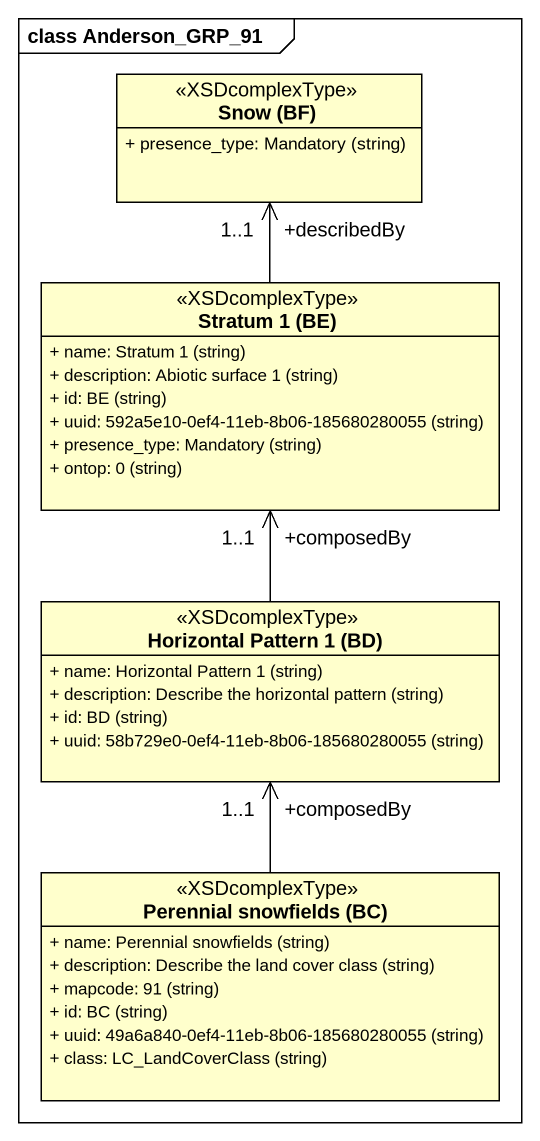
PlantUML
@startuml
mainframe class Anderson_GRP_91
hide circle
hide empty members
skinparam classAttributeIconSize 0
class "Snow (BF)" as Snow_BF <<XSDcomplexType>> {
  {field} + presence_type: Mandatory (string)
}
class "Stratum 1 (BE)" as Stratum_1_BE <<XSDcomplexType>> {
  {field} + name: Stratum 1 (string)
  {field} + description: Abiotic surface 1 (string)
  {field} + id: BE (string)
  {field} + uuid: 592a5e10-0ef4-11eb-8b06-185680280055 (string)
  {field} + presence_type: Mandatory (string)
  {field} + ontop: 0 (string)
}
class "Horizontal Pattern 1 (BD)" as Horizontal_Pattern_1_BD <<XSDcomplexType>> {
  {field} + name: Horizontal Pattern 1 (string)
  {field} + description: Describe the horizontal pattern (string)
  {field} + id: BD (string)
  {field} + uuid: 58b729e0-0ef4-11eb-8b06-185680280055 (string)
}
class "Perennial snowfields (BC)" as Perennial_snowfields_BC <<XSDcomplexType>> {
  {field} + name: Perennial snowfields (string)
  {field} + description: Describe the land cover class (string)
  {field} + mapcode: 91 (string)
  {field} + id: BC (string)
  {field} + uuid: 49a6a840-0ef4-11eb-8b06-185680280055 (string)
  {field} + class: LC_LandCoverClass (string)
}
Stratum_1_BE -up-> "+describedBy\n1..1" Snow_BF
Horizontal_Pattern_1_BD -up-> "+composedBy\n1..1" Stratum_1_BE
Perennial_snowfields_BC -up-> "+composedBy\n1..1" Horizontal_Pattern_1_BD
@enduml
